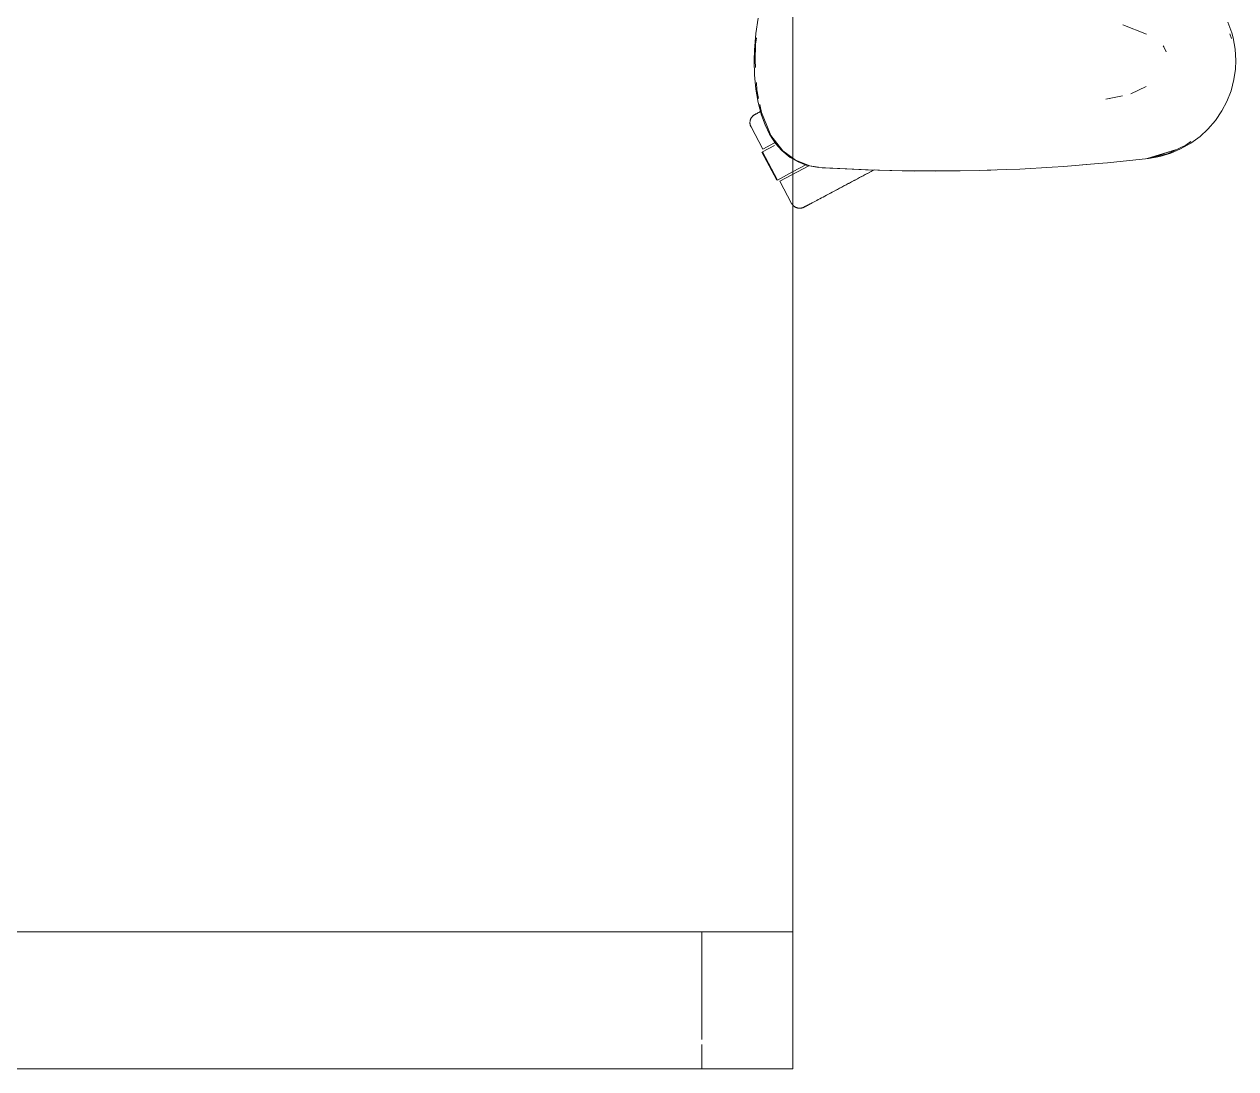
# Model space of a CAD drawing. Header units: millimetres. Extents: x 155927 to 295199, y -4084 to 97293.
# Drawn here: x 201714 to 202245, y 30026 to 30484 of the extents above; entities that cross this region are included whole.
import ezdxf

# ---------------------------------------------------------------- set-up
doc = ezdxf.new("R2010")
doc.units = ezdxf.units.MM
doc.header["$MEASUREMENT"] = 0
doc.layers.add('G-IMPT', color=8, linetype='CONTINUOUS', lineweight=9)
doc.layers.add('I-FURN', color=8, linetype='CONTINUOUS', lineweight=9)

msp = doc.modelspace()

# ---------------------------------------------------------------- linework, layer by layer
at = {"layer": 'G-IMPT'}
for p, q in [((202035.61, 30486.93), (202034.5, 30480.17)), ((202195.58, 30484.06), (202206.01, 30479.92)), ((202241.71, 30485.23), (202243.42, 30480.46)), ((202033.92, 30472.85), (202034.5, 30480.17)), ((202034.44, 30475.51), (202034.83, 30478.29)), ((202242.62, 30480.02), (202243.24, 30477.99)), ((202243.99, 30478.33), (202243.42, 30480.46)), ((202244.87, 30473.38), (202243.99, 30478.33)), ((202034.44, 30475.51), (202034.21, 30468.34)), ((202213.53, 30474.39), (202213.24, 30474.84)), ((202214.55, 30472.17), (202213.53, 30474.39)), ((202245.16, 30468.34), (202244.87, 30473.38)), ((202033.92, 30472.85), (202033.83, 30468.34)), ((202033.83, 30468.34), (202034.01, 30462.01)), ((202034.4, 30465.23), (202034.21, 30468.34)), ((202245.16, 30468.34), (202244.99, 30464.5)), ((202244.34, 30459.98), (202244.99, 30464.5)), ((202034.58, 30455.86), (202034.01, 30462.01)), ((202034.99, 30455.52), (202034.8, 30458.72)), ((202205.91, 30456.97), (202199.13, 30453.7)), ((202244.34, 30459.98), (202243.08, 30455.12)), ((202034.58, 30455.86), (202035.58, 30449.92)), ((202035.76, 30451.77), (202034.99, 30455.52)), ((202188.08, 30451.36), (202195.52, 30452.93)), ((202189.71, 30451.67), (202188.08, 30451.36)), ((202241.25, 30450.4), (202243.08, 30455.12)), ((202037.01, 30444.44), (202035.58, 30449.92)), ((202037.03, 30445.56), (202036.32, 30449.02)), ((202239.06, 30446.24), (202241.25, 30450.4)), ((202037.01, 30444.44), (202038.59, 30440.11)), ((202037.03, 30445.56), (202039.36, 30439.93)), ((202236.23, 30442.07), (202232.9, 30438.24)), ((202239.06, 30446.24), (202236.23, 30442.07)), ((202040.58, 30436.03), (202038.59, 30440.11)), ((202041.2, 30435.54), (202039.36, 30439.93)), ((202040.58, 30436.03), (202043.23, 30431.99)), ((202229.47, 30435.07), (202232.9, 30438.24)), ((202046.42, 30428.75), (202041.2, 30435.54)), ((202043.23, 30431.99), (202045.9, 30428.95)), ((202215.25, 30427.44), (202223.32, 30431.17)), ((202220.94, 30429.56), (202225.38, 30432.08)), ((202225.43, 30432.77), (202223.32, 30431.17)), ((202229.47, 30435.07), (202225.38, 30432.08)), ((202049.64, 30425.87), (202045.9, 30428.95)), ((202050.83, 30425.48), (202046.42, 30428.75)), ((202050.83, 30425.19), (202049.64, 30425.87)), ((202052.04, 30424.58), (202050.83, 30425.48)), ((202053.07, 30423.91), (202050.83, 30425.19)), ((202188.87, 30423.49), (202206.8, 30425.39)), ((202206.28, 30425.39), (202218.75, 30429.22)), ((202206.28, 30425.39), (202209.6, 30426.31)), ((202206.8, 30425.39), (202211.84, 30426.29)), ((202215.25, 30427.44), (202206.85, 30425.52)), ((202218.75, 30429.22), (202209.6, 30426.31)), ((202216.7, 30427.75), (202211.84, 30426.29)), ((202220.94, 30429.56), (202216.7, 30427.75)), ((202058.24, 30422.17), (202052.04, 30424.58)), ((202053.07, 30423.91), (202056.71, 30422.52)), ((202058.06, 30422.15), (202056.71, 30422.52)), ((202058.06, 30422.15), (202060.45, 30421.71)), ((202058.24, 30422.17), (202062.08, 30421.59)), ((202062.1, 30421.46), (202060.45, 30421.71)), ((202082.68, 30420.41), (202062.1, 30421.46)), ((202083.88, 30420.37), (202062.1, 30421.46)), ((202062.1, 30421.46), (202063.71, 30421.34)), ((202083.88, 30420.37), (202063.71, 30421.34)), ((202104.07, 30419.9), (202082.68, 30420.41)), ((202094.24, 30420.07), (202082.68, 30420.41)), ((202082.68, 30420.41), (202083.88, 30420.37)), ((202104.07, 30419.9), (202083.88, 30420.37)), ((202124.26, 30419.95), (202094.24, 30420.07)), ((202104.07, 30419.9), (202094.24, 30420.07)), ((202094.24, 30420.07), (202113.46, 30419.86)), ((202102.03, 30419.92), (202100.12, 30419.99)), ((202104.07, 30419.94), (202102.03, 30419.92)), ((202124.26, 30419.95), (202104.07, 30419.9)), ((202124.26, 30419.95), (202113.46, 30419.86)), ((202124.26, 30419.95), (202132.67, 30420.11)), ((202144.43, 30420.5), (202132.67, 30420.11)), ((202137.61, 30420.25), (202136.12, 30420.24)), ((202139.55, 30420.36), (202137.61, 30420.25)), ((202144.43, 30420.5), (202150.46, 30420.76)), ((202164.6, 30421.57), (202150.46, 30420.76)), ((202169.68, 30421.89), (202164.6, 30421.57)), ((202169.68, 30421.89), (202184.74, 30423.14)), ((202177.87, 30422.54), (202179.54, 30422.71)), ((202184.74, 30423.14), (202188.87, 30423.49))]:
    msp.add_line(p, q, dxfattribs=at)
at = {"layer": 'I-FURN'}
for p, q in [((202050.83, 30026.14), (202050.83, 31426.14)), ((202050.83, 31426.14), (202050.83, 30026.14)), ((202031.99, 30441.23), (202032, 30441.39)), ((202031.99, 30441.07), (202031.99, 30441.23)), ((202031.99, 30440.91), (202031.99, 30441.07)), ((202032, 30441.39), (202032.01, 30441.55)), ((202032.01, 30441.55), (202032.03, 30441.71)), ((202032.03, 30441.71), (202032.06, 30441.87)), ((202032.06, 30441.87), (202032.09, 30442.03)), ((202032.09, 30442.03), (202032.13, 30442.18)), ((202032.13, 30442.18), (202032.18, 30442.34)), ((202032.18, 30442.34), (202032.23, 30442.49)), ((202032.23, 30442.49), (202032.29, 30442.64)), ((202032.29, 30442.64), (202032.36, 30442.79)), ((202032.36, 30442.79), (202032.43, 30442.93)), ((202032.43, 30442.93), (202032.5, 30443.08)), ((202032.5, 30443.08), (202032.58, 30443.21)), ((202032.58, 30443.21), (202032.67, 30443.35)), ((202032.67, 30443.35), (202032.76, 30443.48)), ((202032.76, 30443.48), (202032.86, 30443.61)), ((202032.86, 30443.61), (202032.96, 30443.73)), ((202032.96, 30443.73), (202033.07, 30443.85)), ((202033.07, 30443.85), (202033.18, 30443.97)), ((202033.18, 30443.97), (202033.3, 30444.08)), ((202033.3, 30444.08), (202033.42, 30444.19)), ((202033.42, 30444.19), (202033.55, 30444.29)), ((202033.55, 30444.29), (202033.68, 30444.38)), ((202033.68, 30444.38), (202033.81, 30444.48)), ((202033.81, 30444.48), (202033.95, 30444.56)), ((202033.95, 30444.56), (202034.09, 30444.64)), ((202034.09, 30444.64), (202034.13, 30444.66)), ((202034.17, 30444.69), (202034.13, 30444.66)), ((202034.13, 30444.66), (202034.15, 30444.67)), ((202034.13, 30444.66), (202034.13, 30444.66)), ((202034.15, 30444.67), (202034.21, 30444.7)), ((202034.25, 30444.73), (202034.17, 30444.69)), ((202034.21, 30444.7), (202034.31, 30444.76)), ((202034.38, 30444.8), (202034.25, 30444.73)), ((202034.31, 30444.76), (202034.45, 30444.83)), ((202034.54, 30444.88), (202034.38, 30444.8)), ((202034.45, 30444.83), (202034.63, 30444.93)), ((202034.74, 30444.99), (202034.54, 30444.88)), ((202034.63, 30444.93), (202034.85, 30445.04)), ((202034.98, 30445.12), (202034.74, 30444.99)), ((202034.85, 30445.04), (202035.1, 30445.18)), ((202035.26, 30445.26), (202034.98, 30445.12)), ((202035.1, 30445.18), (202035.4, 30445.34)), ((202035.58, 30445.43), (202035.26, 30445.26)), ((202035.4, 30445.34), (202035.74, 30445.52)), ((202035.93, 30445.62), (202035.58, 30445.43)), ((202035.74, 30445.52), (202036.11, 30445.72)), ((202036.33, 30445.83), (202035.93, 30445.62)), ((202036.11, 30445.72), (202036.52, 30445.93)), ((202036.76, 30446.06), (202036.33, 30445.83)), ((202032, 30440.75), (202031.99, 30440.91)), ((202032.02, 30440.59), (202032, 30440.75)), ((202032.04, 30440.43), (202032.02, 30440.59)), ((202032.07, 30440.27), (202032.04, 30440.43)), ((202032.11, 30440.11), (202032.07, 30440.27)), ((202032.15, 30439.96), (202032.11, 30440.11)), ((202032.2, 30439.8), (202032.15, 30439.96)), ((202032.26, 30439.65), (202032.2, 30439.8)), ((202032.32, 30439.5), (202032.26, 30439.65)), ((202032.39, 30439.35), (202032.32, 30439.5)), ((202032.46, 30439.21), (202032.39, 30439.35)), ((202032.46, 30439.21), (202037.61, 30429.53)), ((202037.42, 30428.29), (202042.72, 30431.11)), ((202037.61, 30429.53), (202042.8, 30432.29)), ((202037.25, 30428.2), (202043.83, 30415.84)), ((202044, 30415.93), (202037.42, 30428.29)), ((202050.41, 30418.21), (202057.79, 30422.13)), ((202056.5, 30422.58), (202050.69, 30419.49)), ((202084.59, 30419.4), (202085.59, 30419.93)), ((202086.12, 30420.21), (202085.13, 30419.68)), ((202085.59, 30419.93), (202086.57, 30420.45)), ((202050.69, 30419.49), (202044, 30415.93)), ((202045.12, 30415.4), (202050.41, 30418.21)), ((202045.12, 30415.4), (202050.27, 30405.71)), ((202074.62, 30414.09), (202075.6, 30414.61)), ((202076.13, 30414.9), (202075.15, 30414.37)), ((202075.6, 30414.61), (202076.59, 30415.14)), ((202077.12, 30415.42), (202076.13, 30414.9)), ((202076.59, 30415.14), (202077.58, 30415.67)), ((202078.12, 30415.95), (202077.12, 30415.42)), ((202077.58, 30415.67), (202078.58, 30416.2)), ((202079.12, 30416.49), (202078.12, 30415.95)), ((202078.58, 30416.2), (202079.58, 30416.73)), ((202080.12, 30417.02), (202079.12, 30416.49)), ((202079.58, 30416.73), (202080.59, 30417.27)), ((202081.13, 30417.56), (202080.12, 30417.02)), ((202080.59, 30417.27), (202081.59, 30417.8)), ((202082.13, 30418.09), (202081.13, 30417.56)), ((202081.59, 30417.8), (202082.6, 30418.34)), ((202083.14, 30418.62), (202082.13, 30418.09)), ((202082.6, 30418.34), (202083.6, 30418.87)), ((202084.14, 30419.15), (202083.14, 30418.62)), ((202083.6, 30418.87), (202084.59, 30419.4)), ((202085.13, 30419.68), (202084.14, 30419.15)), ((202064.84, 30408.9), (202065.63, 30409.31)), ((202065.63, 30409.31), (202066.44, 30409.75)), ((202066.44, 30409.75), (202067.28, 30410.19)), ((202067.74, 30410.43), (202066.89, 30409.98)), ((202067.28, 30410.19), (202068.13, 30410.65)), ((202068.6, 30410.9), (202067.74, 30410.43)), ((202068.13, 30410.65), (202069.01, 30411.11)), ((202069.49, 30411.37), (202068.6, 30410.9)), ((202069.01, 30411.11), (202069.91, 30411.59)), ((202070.4, 30411.85), (202069.49, 30411.37)), ((202069.91, 30411.59), (202070.82, 30412.07)), ((202071.32, 30412.34), (202070.4, 30411.85)), ((202070.82, 30412.07), (202071.75, 30412.57)), ((202072.26, 30412.84), (202071.32, 30412.34)), ((202071.75, 30412.57), (202072.69, 30413.07)), ((202073.21, 30413.34), (202072.26, 30412.84)), ((202072.69, 30413.07), (202073.65, 30413.58)), ((202074.17, 30413.86), (202073.21, 30413.34)), ((202073.65, 30413.58), (202074.62, 30414.09)), ((202075.15, 30414.37), (202074.17, 30413.86)), ((202050.29, 30405.67), (202050.27, 30405.71)), ((202050.37, 30405.53), (202050.29, 30405.67)), ((202050.46, 30405.4), (202050.37, 30405.53)), ((202050.55, 30405.26), (202050.46, 30405.4)), ((202050.64, 30405.14), (202050.55, 30405.26)), ((202050.74, 30405.01), (202050.64, 30405.14)), ((202050.85, 30404.89), (202050.74, 30405.01)), ((202050.96, 30404.77), (202050.85, 30404.89)), ((202051.08, 30404.66), (202050.96, 30404.77)), ((202051.2, 30404.55), (202051.08, 30404.66)), ((202051.32, 30404.45), (202051.2, 30404.55)), ((202051.45, 30404.35), (202051.32, 30404.45)), ((202051.58, 30404.26), (202051.45, 30404.35)), ((202051.72, 30404.17), (202051.58, 30404.26)), ((202051.86, 30404.09), (202051.72, 30404.17)), ((202052, 30404.01), (202051.86, 30404.09)), ((202052.14, 30403.94), (202052, 30404.01)), ((202052.29, 30403.88), (202052.14, 30403.94)), ((202052.44, 30403.82), (202052.29, 30403.88)), ((202052.59, 30403.77), (202052.44, 30403.82)), ((202052.75, 30403.72), (202052.59, 30403.77)), ((202055.13, 30403.79), (202054.98, 30403.74)), ((202055.28, 30403.84), (202055.13, 30403.79)), ((202055.43, 30403.91), (202055.28, 30403.84)), ((202055.58, 30403.97), (202055.43, 30403.91)), ((202055.72, 30404.05), (202055.58, 30403.97)), ((202055.72, 30404.05), (202055.74, 30404.06)), ((202055.73, 30404.05), (202055.72, 30404.05)), ((202055.77, 30404.07), (202055.73, 30404.05)), ((202055.74, 30404.06), (202055.8, 30404.09)), ((202055.85, 30404.11), (202055.77, 30404.07)), ((202055.8, 30404.09), (202055.9, 30404.14)), ((202055.97, 30404.18), (202055.85, 30404.11)), ((202055.9, 30404.14), (202056.04, 30404.22)), ((202056.13, 30404.27), (202055.97, 30404.18)), ((202056.04, 30404.22), (202056.22, 30404.31)), ((202056.34, 30404.37), (202056.13, 30404.27)), ((202056.22, 30404.31), (202056.44, 30404.43)), ((202056.58, 30404.5), (202056.34, 30404.37)), ((202056.44, 30404.43), (202056.7, 30404.57)), ((202056.86, 30404.65), (202056.58, 30404.5)), ((202056.7, 30404.57), (202057, 30404.72)), ((202057.17, 30404.82), (202056.86, 30404.65)), ((202057, 30404.72), (202057.33, 30404.9)), ((202057.53, 30405.01), (202057.17, 30404.82)), ((202057.33, 30404.9), (202057.71, 30405.1)), ((202057.92, 30405.22), (202057.53, 30405.01)), ((202057.71, 30405.1), (202058.12, 30405.32)), ((202058.35, 30405.44), (202057.92, 30405.22)), ((202058.12, 30405.32), (202058.56, 30405.56)), ((202058.82, 30405.69), (202058.35, 30405.44)), ((202058.56, 30405.56), (202059.04, 30405.81)), ((202059.32, 30405.96), (202058.82, 30405.69)), ((202059.04, 30405.81), (202059.56, 30406.09)), ((202059.85, 30406.24), (202059.32, 30405.96)), ((202059.56, 30406.09), (202060.11, 30406.38)), ((202060.42, 30406.55), (202059.85, 30406.24)), ((202060.11, 30406.38), (202060.7, 30406.69)), ((202060.7, 30406.69), (202061.31, 30407.02)), ((202061.31, 30407.02), (202061.96, 30407.36)), ((202061.96, 30407.36), (202062.64, 30407.72)), ((202062.64, 30407.72), (202063.34, 30408.1)), ((202063.34, 30408.1), (202064.08, 30408.49)), ((202064.08, 30408.49), (202064.84, 30408.9)), ((202052.9, 30403.68), (202052.75, 30403.72)), ((202053.06, 30403.65), (202052.9, 30403.68)), ((202053.22, 30403.62), (202053.06, 30403.65)), ((202053.38, 30403.6), (202053.22, 30403.62)), ((202053.54, 30403.58), (202053.38, 30403.6)), ((202053.7, 30403.58), (202053.54, 30403.58)), ((202053.86, 30403.57), (202053.7, 30403.58)), ((202054.02, 30403.58), (202053.86, 30403.57)), ((202054.19, 30403.59), (202054.02, 30403.58)), ((202054.35, 30403.61), (202054.19, 30403.59)), ((202054.51, 30403.63), (202054.35, 30403.61)), ((202054.66, 30403.66), (202054.51, 30403.63)), ((202054.82, 30403.7), (202054.66, 30403.66)), ((202054.98, 30403.74), (202054.82, 30403.7)), ((202010.83, 30086.14), (200490.83, 30086.14)), ((201615.83, 30086.14), (202050.83, 30086.14)), ((202050.83, 30086.14), (202010.83, 30086.14)), ((202010.83, 30086.14), (202010.83, 30039.04)), ((202010.83, 30086.14), (202010.83, 30039.04)), ((202050.83, 30026.14), (202050.83, 30086.14)), ((202050.83, 30086.14), (202050.83, 30026.14)), ((202010.83, 30036.72), (202010.83, 30026.14)), ((202010.83, 30036.72), (202010.83, 30026.14)), ((200490.83, 30026.14), (202010.83, 30026.14)), ((201250.83, 30026.14), (202050.83, 30026.14)), ((202050.83, 30026.14), (201250.83, 30026.14)), ((202050.83, 30026.14), (201615.83, 30026.14)), ((202010.83, 30026.14), (202050.83, 30026.14))]:
    msp.add_line(p, q, dxfattribs=at)

doc.saveas('drawing.dxf')
